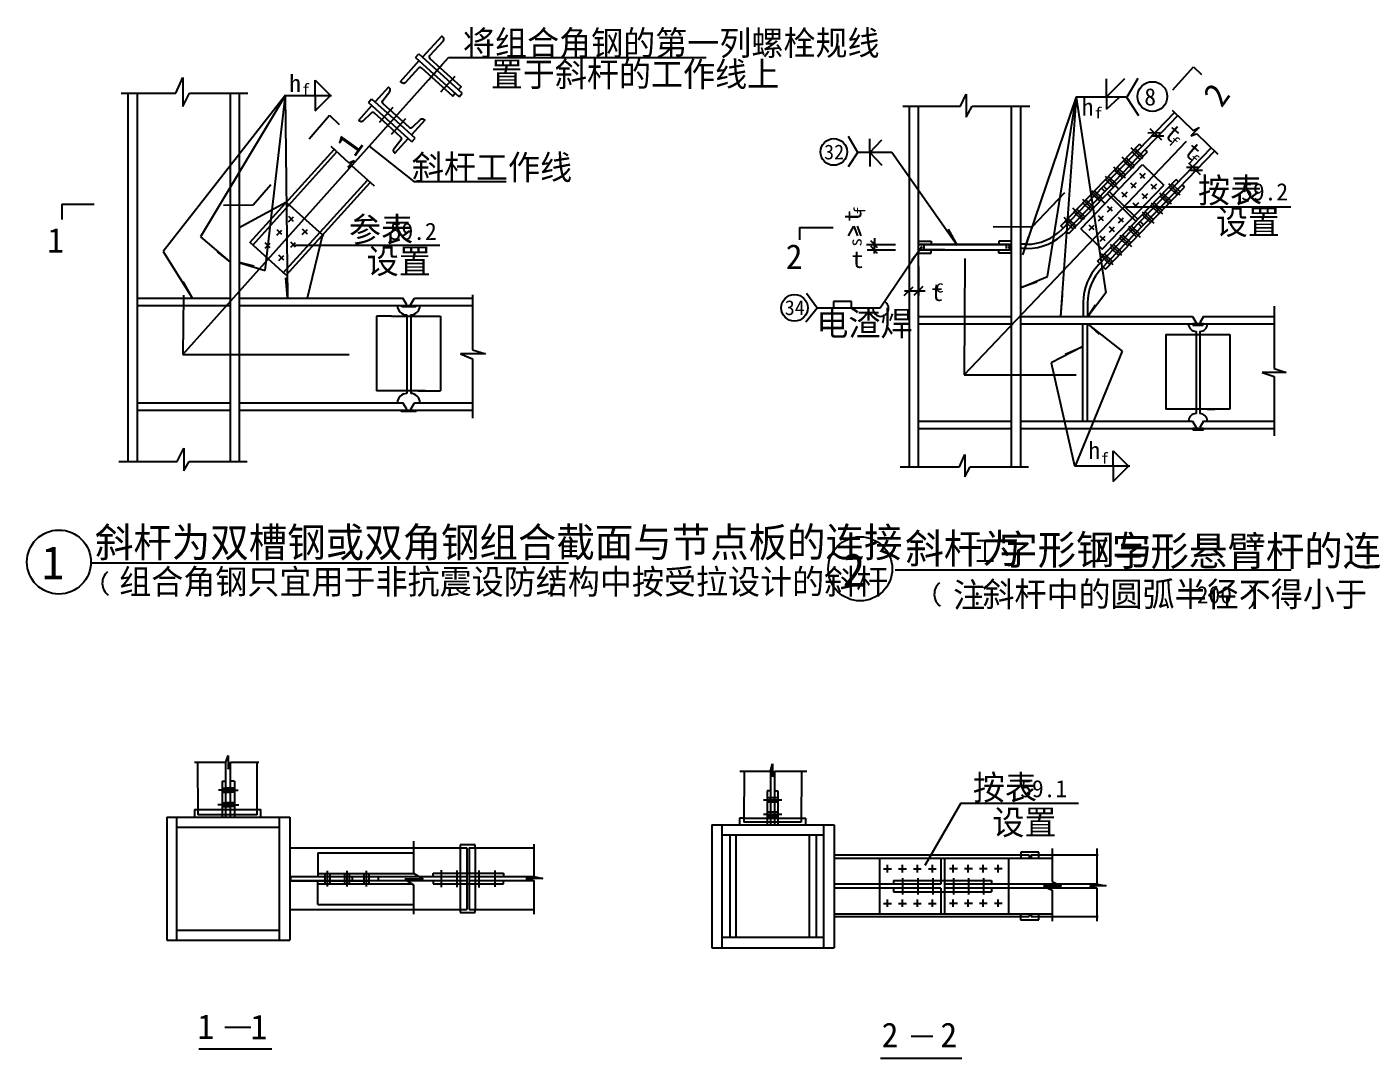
# Model space of a CAD drawing. Header units: metres. Extents: x 3057 to 11693, y 9711 to 13900.
# Drawn here: x 3057 to 8519, y 9711 to 13895 of the extents above; entities that cross this region are included whole.
import ezdxf

# ---------------------------------------------------------------- set-up
doc = ezdxf.new("R2010")
doc.units = ezdxf.units.M
for name, color, linetype in [('BOR', 3, 'Continuous'), ('CENTER', 7, 'Continuous'), ('FRAMING', 2, 'Continuous'), ('HIDDEN', 3, 'Continuous'), ('Z', 4, 'Continuous')]:
    doc.layers.add(name, color=color, linetype=linetype)

# ---------------------------------------------------------------- blocks, each defined once
blk = doc.blocks.new('CC')
blk.add_line((-24.24, 0), (24.24, 0))
at = {"layer": 'FRAMING', "color": 6}
blk.add_line((-17.83, -17.83), (17.83, 17.83), dxfattribs=at)

msp = doc.modelspace()

# ---------------------------------------------------------------- linework, layer by layer
for p, q in [((4768.27, 13770.6), (5812.89, 13770.6)), ((4687.42, 13680.13), (4742.97, 13741.82)), ((3661.46, 13626.29), (3690.16, 13690.24)), ((3690.16, 13690.24), (3690.16, 13571.83)), ((7436.28, 13609.96), (7511.54, 13685.12)), ((7436.28, 13684.58), (7436.28, 13609.96)), ((7564.43, 13685.93), (7519.31, 13609.96)), ((3439.6, 13626.29), (3661.46, 13626.29)), ((4106.51, 13617.79), (3609.9, 12983.77)), ((3690.16, 13571.83), (3716.53, 13626.29)), ((3716.53, 13626.29), (3953.91, 13626.29)), ((4106.51, 13617.79), (3761.66, 13043.87)), ((4024.41, 12906.21), (4106.87, 13617.74)), ((4106.56, 13616.92), (4292.55, 13616.92)), ((4115.51, 12798.73), (4106.87, 13617.74)), ((6844.59, 13573.93), (6868.27, 13622.14)), ((6868.27, 13622.14), (6868.27, 13529.34)), ((7314.33, 13610.85), (7096.28, 12970.79)), ((7198.04, 12882.24), (7314.3, 13610.57)), ((7314.33, 13610.85), (7250.84, 12721.03)), ((7314.23, 13610.84), (7518.87, 13610.84)), ((7314.29, 13610.6), (7434.39, 12815.72)), ((7436.52, 13609.51), (7436.52, 13560.69)), ((7436.52, 13560.69), (7489.98, 13609.51)), ((7518.62, 13609.96), (7566.44, 13535.27)), ((6611.12, 13573.93), (6844.59, 13573.93)), ((6868.27, 13529.34), (6891.72, 13573.93)), ((6891.72, 13573.93), (7125.43, 13573.93)), ((7703.51, 13557.22), (7788.75, 13475.14)), ((6427.84, 13385.89), (6390.04, 13449.75)), ((6476.89, 13385.12), (6476.89, 13441.39)), ((6477.33, 13385.05), (6525.52, 13436.62)), ((7629.56, 13466.55), (7628.86, 13467.26)), ((7630.27, 13465.85), (7643.94, 13452.26)), ((7644.64, 13451.56), (7645.35, 13450.85)), ((7813.04, 13486.37), (7779.71, 13453.08)), ((7779.71, 13453.08), (7802.45, 13461.84)), ((7788.94, 13474.84), (7813.04, 13486.37)), ((7802.26, 13462.14), (7888.43, 13379.25)), ((4289.83, 13410.49), (4363.65, 13343.84)), ((4445.41, 13411.66), (4626.74, 13267.52)), ((6427.75, 13386.37), (6388.6, 13327.36)), ((6566.75, 13386.07), (6427.56, 13386.07)), ((6476.89, 13384.97), (6476.89, 13328.71)), ((6477.33, 13385.05), (6525.52, 13333.47)), ((6566.63, 13386.32), (6830.75, 13009.48)), ((4384.53, 13353.37), (4359.06, 13326.18)), ((4359.06, 13326.18), (4373.67, 13332.5)), ((4363.52, 13343.78), (4384.53, 13353.37)), ((4373.67, 13332.5), (4465.65, 13249.68)), ((7786.42, 13326.64), (7785.71, 13327.35)), ((7787.13, 13325.94), (7800.79, 13312.36)), ((7801.5, 13311.65), (7802.21, 13310.95)), ((4626.74, 13267.52), (5001.74, 13267.52)), ((7517.32, 13165.53), (8185.12, 13165.53)), ((6390.08, 13047.57), (6412.21, 13086.5)), ((6412.21, 13086.5), (6427.48, 13047.31)), ((6425.61, 13086.17), (6440.87, 13046.98)), ((3761.66, 13043.87), (3879.57, 12942.88)), ((4133.77, 13009.44), (4731.99, 13009.44)), ((6581.02, 13011.16), (6464.08, 13011.16)), ((6496.2, 13037.92), (6496.2, 13008.03)), ((6496.2, 12975.79), (6496.2, 13024.27)), ((6496.2, 13014.67), (6496.2, 13015.67)), ((6496.2, 13013.67), (6496.2, 13000.03)), ((6496.2, 12999.03), (6496.2, 12998.03)), ((6688.38, 13003.72), (6519.15, 12753.68)), ((3609.9, 12983.77), (3727.97, 12795.59)), ((6581.03, 12989.06), (6466.2, 12989.06)), ((3921.44, 12937.96), (4024.41, 12906.21)), ((6674.01, 12923.23), (6674.01, 12805.17)), ((7090.61, 12838.33), (7198.04, 12882.24)), ((4864.68, 12807.85), (4864.68, 12585.35)), ((6264.99, 12752.33), (6219.41, 12813.66)), ((6329.36, 12781.59), (6329.36, 12753.45)), ((6402.81, 12781.59), (6329.36, 12781.59)), ((6402.81, 12753.45), (6402.81, 12781.59)), ((6617.9, 12824.48), (6666.39, 12824.48)), ((6641.14, 12824.48), (6640.14, 12824.48)), ((6642.14, 12824.48), (6676.68, 12824.48)), ((6675.68, 12824.48), (6674.68, 12824.48)), ((6676.68, 12824.48), (6698.98, 12824.48)), ((6677.68, 12824.48), (6678.68, 12824.48)), ((6697.98, 12824.48), (6696.98, 12824.48)), ((6699.98, 12824.48), (6700.98, 12824.48)), ((7434.39, 12815.72), (7363.17, 12721.49)), ((6264.99, 12754.87), (6217.11, 12696.58)), ((6519.15, 12753.68), (6261.89, 12753.68)), ((8117.03, 12761.64), (8117.03, 12509.11)), ((7361.99, 12689.14), (7501.35, 12578.99)), ((4918.41, 12569.25), (4816.33, 12569.25)), ((4816.33, 12569.25), (4864.68, 12547.77)), ((4864.68, 12585.35), (4918.41, 12569.25)), ((7338.78, 12596.98), (7213.28, 12532.48)), ((7501.35, 12578.99), (7309.85, 12113.71)), ((4864.68, 12547.77), (4864.68, 12307.78)), ((7213.28, 12532.48), (7306.76, 12113.71)), ((8117.03, 12509.11), (8166.19, 12493)), ((8166.19, 12493), (8068.68, 12493)), ((8068.68, 12493), (8117.03, 12477.05)), ((8117.03, 12477.05), (8117.03, 12235.45)), ((3666.65, 12131.57), (3693.52, 12185.27)), ((3693.52, 12185.27), (3693.52, 12093.99)), ((3430.24, 12131.57), (3666.65, 12131.57)), ((3693.52, 12093.99), (3715.01, 12131.57)), ((3715.01, 12131.57), (3951.42, 12131.57)), ((6840.74, 12109.89), (6862.82, 12160.17)), ((6862.82, 12160.17), (6862.82, 12068.89)), ((7463.62, 12175.45), (7526.65, 12112.22)), ((7463.62, 12112.22), (7463.62, 12175.45)), ((6599.55, 12109.89), (6840.74, 12109.89)), ((6862.82, 12068.89), (6884.31, 12109.89)), ((6884.31, 12109.89), (7120.72, 12109.89)), ((7306.76, 12113.71), (7532.25, 12113.71)), ((7463.62, 12113.27), (7463.62, 12050.04)), ((7463.62, 12050.04), (7526.65, 12113.27)), ((3864.88, 10911.78), (3874.21, 10938.57)), ((3874.21, 10938.57), (3874.21, 10883.9)), ((3736.61, 10911.78), (3864.88, 10911.78)), ((3883.28, 10911.78), (3997.9, 10911.78)), ((6846.11, 10745.41), (6699.53, 10493.03)), ((6846.11, 10745.41), (7322.88, 10745.41)), ((4626.37, 10591.17), (4626.37, 10461.23)), ((4814.76, 10576.28), (4814.76, 10564.83)), ((4875.93, 10576.28), (4814.76, 10576.28)), ((4814.76, 10566.8), (4814.76, 10564.16)), ((4842.6, 10564.16), (4842.6, 10314.45)), ((4851.27, 10564.16), (4851.27, 10314.45)), ((4875.93, 10564.83), (4875.93, 10576.28)), ((4875.93, 10564.16), (4875.93, 10566.8)), ((5114.38, 10579.86), (5114.38, 10447.8)), ((7089.2, 10547.09), (7089.2, 10535.64)), ((7163.12, 10547.09), (7089.2, 10547.09)), ((7163.12, 10535.64), (7163.12, 10547.09)), ((7216.61, 10561.98), (7216.61, 10427.25)), ((7398.27, 10561.98), (7398.27, 10417.05)), ((6332.39, 10535.38), (7122.93, 10535.38)), ((7089.2, 10537.61), (7089.2, 10522.79)), ((7122.93, 10535.38), (7122.93, 10522.79)), ((7131.6, 10535.38), (7402.79, 10535.38)), ((7131.6, 10535.38), (7131.6, 10522.79)), ((7163.12, 10522.79), (7163.12, 10537.61)), ((4590.91, 10437.61), (4626.37, 10413.98)), ((4664.49, 10437.61), (4590.91, 10437.61)), ((4626.37, 10461.23), (4664.49, 10437.61)), ((5149.9, 10440.47), (5081.81, 10439.84)), ((5081.81, 10439.84), (5114.38, 10431.48)), ((5114.38, 10447.8), (5149.9, 10440.47)), ((5114.38, 10431.48), (5114.38, 10295.45)), ((4626.37, 10413.98), (4626.37, 10295.86)), ((7254.73, 10408.41), (7181.15, 10408.41)), ((7181.15, 10408.41), (7216.61, 10393)), ((7216.61, 10427.25), (7254.73, 10408.41)), ((7216.61, 10393), (7216.61, 10266.67)), ((7368.97, 10409.78), (7398.27, 10400.52)), ((7436.39, 10409.78), (7368.97, 10409.78)), ((7398.27, 10417.05), (7436.39, 10409.78)), ((7398.27, 10400.52), (7398.27, 10266.67)), ((4814.76, 10314.4), (4814.76, 10301.69)), ((4814.76, 10301.69), (4875.93, 10301.69)), ((4875.93, 10301.69), (4875.93, 10314.42)), ((6332.39, 10285.66), (7122.93, 10285.66)), ((7088.71, 10296.55), (7088.71, 10285.66)), ((7088.71, 10285.23), (7088.71, 10272.5)), ((7088.71, 10272.5), (7163.12, 10272.5)), ((7122.93, 10296.55), (7122.93, 10285.66)), ((7131.6, 10296.55), (7131.6, 10285.66)), ((7131.6, 10285.66), (7402.79, 10285.66)), ((7163.12, 10285.66), (7163.12, 10296.55)), ((7163.12, 10272.5), (7163.12, 10285.23))]:
    msp.add_line(p, q)
for points in [[(6795.46, 13074.76), (6830.3, 13010.95)], [(6647.04, 12949.9), (6689.13, 13003.32)], [(3829.56, 12982.85), (3879.96, 12941.36)], [(3979.6, 12924.3), (3920.02, 12938.91)], [(3689.93, 12862.01), (3725.11, 12799.22)], [(4106.52, 12877.39), (4112.91, 12795.24)]]:
    msp.add_lwpolyline(points)
for centre, radius in [((7623.15, 13612.49), 60.34), ((6330.84, 13387.58), 54.02), ((6171.34, 12755.36), 54.02)]:
    msp.add_circle(centre, radius)
msp.add_arc((6520.95, 12752.74), 32.22, 178.33, 59.5)
at = {"layer": 'BOR'}
for centre in [(3187.28, 11724), (6437.83, 11696.28)]:
    msp.add_circle(centre, 129.85, dxfattribs=at)
at = {"layer": 'CENTER'}
for p, q in [((3690.23, 12566.18), (4768.27, 13770.6)), ((4226.18, 13616.33), (4226.18, 13679.56)), ((4226.18, 13679.56), (4289.21, 13616.33)), ((4226.18, 13554.15), (4289.21, 13617.38)), ((4226.18, 13617.38), (4226.18, 13554.15)), ((6860.23, 12483.38), (7762.25, 13431.75)), ((6863.08, 12955.01), (6860.24, 12483.5)), ((3691.99, 12806.8), (3690.23, 12566.11)), ((3690.23, 12566.11), (4364.19, 12566.11)), ((6860.24, 12483.5), (7314.75, 12483.5)), ((7830.53, 12295.68), (7815.87, 12270.19))]:
    msp.add_line(p, q, dxfattribs=at)
for points in [[(7121.26, 13043.99), (7096.02, 12970.3)], [(7153.98, 12859.06), (7090.93, 12838.37)], [(7257.69, 12806.94), (7250.84, 12720.59)], [(7391.42, 12766.59), (7362.37, 12720.92)], [(7408.25, 12646.52), (7361.76, 12689.7)], [(7269.1, 12566.74), (7340.73, 12598.4)]]:
    msp.add_lwpolyline(points, dxfattribs=at)
at = {"layer": 'FRAMING'}
for p, q in [((4634.09, 13771.43), (4647.54, 13786.24)), ((4634.09, 13771.43), (4722.21, 13691.4)), ((4647.54, 13786.24), (4735.66, 13706.21)), ((7706.01, 13640.09), (7790.64, 13732.94)), ((7790.64, 13732.94), (7822.57, 13701.83)), ((4810.33, 13611.37), (4722.21, 13691.4)), ((4823.78, 13626.18), (4735.66, 13706.21)), ((4736.77, 13632.24), (4794.28, 13695.68)), ((3466.6, 13626.29), (3466.6, 12136.28)), ((3919.12, 13626.29), (3919.12, 12136.28)), ((4442.54, 13588.88), (4455.99, 13603.69)), ((4455.99, 13603.69), (4544.11, 13523.66)), ((4810.33, 13611.37), (4823.78, 13626.18)), ((4442.54, 13588.88), (4530.66, 13508.85)), ((4487.21, 13508.07), (4542.76, 13569.76)), ((6635.91, 13573.93), (6635.91, 12114.6)), ((7088.43, 13573.93), (7088.43, 12114.6)), ((7424.78, 13249.03), (7712.81, 13548.28)), ((4203.05, 13440.99), (4285.45, 13536.93)), ((4284.78, 13536.73), (4324.7, 13498.94)), ((4618.78, 13428.82), (4530.66, 13508.85)), ((4536.56, 13460.17), (4594.07, 13523.62)), ((4632.23, 13443.63), (4544.11, 13523.66)), ((7438.41, 13235.91), (7726.44, 13535.16)), ((4618.78, 13428.82), (4632.23, 13443.63)), ((3962.41, 13019.98), (4304.11, 13397.63)), ((3973.66, 13009.85), (4315.36, 13387.5)), ((7251.65, 13087.55), (7570.94, 13419.29)), ((7284.19, 13056.59), (7603.13, 13387.96)), ((7535.64, 13405.81), (7582.68, 13360.53)), ((7580.2, 13410.38), (7570.94, 13419.29)), ((7574.03, 13105.38), (7862.06, 13404.63)), ((7587.66, 13092.26), (7875.69, 13391.51)), ((7603.13, 13387.96), (7593.85, 13396.89)), ((7332.43, 13076.4), (7582.78, 13336.52)), ((7466.13, 13327.61), (7513.18, 13282.33)), ((7499.74, 13368.52), (7546.79, 13323.24)), ((7582.78, 13336.52), (7669.25, 13253.29)), ((4097.54, 12897.84), (4439.04, 13273.46)), ((7400.46, 12944.33), (7719.75, 13276.07)), ((7432.33, 13289.49), (7484.83, 13238.96)), ((7592.49, 13280.49), (7572.2, 13299.93)), ((7593.36, 13300.65), (7573.39, 13279.81)), ((7729.66, 13266.53), (7719.75, 13276.07)), ((3974.64, 13172.45), (4047.6, 13255.67)), ((4108.66, 12887.58), (4450.29, 13263.33)), ((7135.27, 13084.47), (7267.45, 13223.26)), ((7257.17, 13074.56), (7424.78, 13249.03)), ((7272.56, 13063.59), (7438.41, 13235.91)), ((7376.06, 13231.02), (7428.56, 13180.49)), ((7430.54, 13227.73), (7416.91, 13240.85)), ((7418.89, 12993.18), (7669.25, 13253.29)), ((7438.41, 13235.91), (7424.78, 13249.03)), ((7433.5, 12912.29), (7753.03, 13244.28)), ((7455.66, 13203.55), (7439.68, 13218.94)), ((7463.42, 13211.83), (7447.52, 13227.14)), ((7519.42, 13204.25), (7499.13, 13223.69)), ((7520.66, 13224.8), (7500.73, 13204)), ((7556.48, 13242.02), (7536.19, 13261.46)), ((7556.92, 13261.74), (7536.99, 13240.94)), ((7546.47, 13251.41), (7546.25, 13251.62)), ((7602.64, 13198.39), (7582.36, 13217.83)), ((7603.09, 13218.1), (7583.15, 13197.3)), ((7638.65, 13236.85), (7618.37, 13256.29)), ((7639.52, 13257.01), (7619.56, 13236.18)), ((7652.47, 13222.18), (7699.39, 13177.02)), ((7688.37, 13259.47), (7735.29, 13214.31)), ((7743.12, 13253.81), (7753.03, 13244.28)), ((3199.39, 13175.53), (3199.39, 13113.03)), ((3199.39, 13175.53), (3329.7, 13175.53)), ((3854.83, 13172.4), (3974.6, 13172.45)), ((4109.85, 13184.16), (3919.12, 13079.26)), ((7339.26, 13195.79), (7386.3, 13150.51)), ((7440.56, 13145.06), (7460.73, 13165.63)), ((7461.06, 13146.94), (7441, 13166.61)), ((7565.58, 13160.61), (7545.3, 13180.05)), ((7566.83, 13181.16), (7546.89, 13160.37)), ((7592.64, 13207.77), (7592.41, 13207.98)), ((7618.04, 13181.6), (7664.97, 13136.44)), ((4118.95, 13104.23), (4139.5, 13124.43)), ((4139.48, 13105.73), (4119.79, 13125.77)), ((7263.77, 13123.35), (7310.81, 13078.07)), ((7299.66, 13160.64), (7346.71, 13115.36)), ((7424.45, 13108.72), (7404.39, 13128.4)), ((7404.76, 13107.67), (7424.93, 13128.24)), ((7414.76, 13118.43), (7414.54, 13118.65)), ((7485.6, 13100.27), (7505.77, 13120.84)), ((7506.1, 13102.15), (7486.04, 13121.82)), ((7556.67, 13106.33), (7542.71, 13119.77)), ((7564.55, 13114.5), (7549.98, 13128.52)), ((7582.33, 13144.49), (7629.25, 13099.33)), ((4071.29, 13050.62), (4091.83, 13070.81)), ((4091.82, 13052.12), (4072.13, 13072.16)), ((4174.49, 13053.1), (4195.04, 13073.29)), ((4195.02, 13054.6), (4175.33, 13074.64)), ((6191.26, 13080.6), (6328.1, 13080.6)), ((6191.26, 13080.6), (6191.26, 13030.47)), ((6673.4, 13092.84), (6673.4, 12912.62)), ((6977.99, 13084.56), (7135.25, 13084.39)), ((7260.91, 13078.64), (7251.65, 13087.55)), ((7284.19, 13056.59), (7274.91, 13065.52)), ((7332.43, 13076.4), (7418.89, 12993.18)), ((7367, 13070.04), (7387.2, 13090.64)), ((7387.12, 13071.54), (7367.06, 13091.21)), ((7404.54, 12929.28), (7574.03, 13105.38)), ((7416.17, 12913.75), (7587.66, 13092.26)), ((7469.5, 13063.93), (7449.44, 13083.61)), ((7449.8, 13062.88), (7469.98, 13083.45)), ((7526.69, 13086.68), (7573.61, 13041.52)), ((7579.79, 13084.08), (7566.29, 13097.07)), ((7587.66, 13092.26), (7574.03, 13105.38)), ((4108.72, 12887.64), (3962.43, 13020)), ((4023.71, 12997.85), (4044.29, 13018.08)), ((4043.86, 12998.97), (4024.16, 13019.01)), ((4127.42, 13001.68), (4146.94, 13020.7)), ((4146.92, 13002.01), (4127.52, 13021.76)), ((4256.88, 13051.88), (4194.94, 12794.37)), ((4256.88, 13051.88), (4261.7, 13048.07)), ((6479.51, 13028.81), (6506.18, 12999.61)), ((6480.1, 13006.53), (6506.77, 12977.33)), ((6673.4, 13026.02), (6726.12, 13026.02)), ((6781.19, 13011.58), (6673.74, 13011.58)), ((6696.09, 13011.58), (6696.09, 12990.57)), ((6726.12, 13026.02), (6726.12, 13011.58)), ((7112.94, 13013.13), (7087.51, 13013.13)), ((7412.04, 13025.25), (7432.25, 13045.86)), ((7432.17, 13026.75), (7412.11, 13046.42)), ((7451.73, 13013.62), (7498.66, 12968.46)), ((7490.97, 13049.57), (7537.89, 13004.41)), ((4079.53, 12947.78), (4100.12, 12968.01)), ((4099.68, 12948.9), (4079.99, 12968.94)), ((6673.4, 12977.04), (6726.12, 12977.04)), ((6781.68, 12990.57), (6673.74, 12990.57)), ((6726.12, 12977.04), (6726.12, 12989.77)), ((7114.05, 12996.15), (7088.82, 12996.15)), ((7410.37, 12934.79), (7400.46, 12944.33)), ((7415.84, 12976.32), (7462.76, 12931.16)), ((7423.59, 12921.83), (7433.5, 12912.29)), ((6616.62, 12805.03), (6652.29, 12840.69)), ((6691.85, 12841.55), (6656.18, 12805.88)), ((3919.12, 12794.37), (4582.82, 12794.37)), ((4598.51, 12767.62), (4582.82, 12794.37)), ((4613.89, 12767.94), (4629.39, 12794.37)), ((4629.27, 12794.37), (4865.16, 12794.37)), ((3919.12, 12764.44), (4598.51, 12764.44)), ((4578.22, 12758.75), (4578.22, 12764.54)), ((4578.22, 12764.54), (4634.9, 12764.54)), ((4634.9, 12758.75), (4578.22, 12758.75)), ((4598.51, 12767.62), (4598.51, 12764.44)), ((4598.51, 12726.7), (4598.51, 12721.84)), ((4613.89, 12764.48), (4613.89, 12767.94)), ((4614.01, 12726.44), (4614.01, 12721.84)), ((4614.16, 12764.44), (4865.16, 12764.44)), ((4634.9, 12764.54), (4634.9, 12758.75)), ((7343.05, 12776.71), (7343.05, 12720.45)), ((7360.4, 12775.19), (7360.4, 12720.45)), ((4536.97, 12721.84), (4475.88, 12721.84)), ((4475.88, 12721.84), (4475.88, 12418.13)), ((4536.97, 12721.84), (4674.62, 12721.84)), ((4674.62, 12721.84), (4735.51, 12721.84)), ((4735.51, 12721.84), (4735.51, 12418.13)), ((7088.43, 12719.97), (7785.69, 12719.97)), ((7088.43, 12690.23), (7800.36, 12690.23)), ((7340.44, 12690.23), (7340.44, 12297.39)), ((7359.93, 12297.39), (7359.93, 12690.23)), ((7785.69, 12719.97), (7800.36, 12694.48)), ((7786.8, 12690.23), (7786.8, 12685.11)), ((7829.12, 12690.23), (7786.8, 12690.23)), ((7786.8, 12685.11), (7829.12, 12685.11)), ((7800.36, 12694.48), (7800.36, 12690.23)), ((7830.53, 12719.97), (7815.87, 12694.48)), ((7815.87, 12694.48), (7815.87, 12690.23)), ((7816.02, 12690.23), (8115.07, 12690.23)), ((7829.12, 12685.11), (7829.12, 12690.23)), ((7830.53, 12719.97), (8115.07, 12719.97)), ((7677.73, 12647.63), (7937.37, 12647.63)), ((7677.73, 12647.63), (7677.73, 12343.55)), ((7800.36, 12659.72), (7800.36, 12647.23)), ((7815.87, 12659.7), (7815.87, 12647.23)), ((7937.37, 12647.63), (7937.37, 12343.55)), ((4536.97, 12418.13), (4475.88, 12418.13)), ((4674.62, 12418.13), (4536.97, 12418.13)), ((4598.1, 12418.17), (4598.1, 12407.74)), ((4614.29, 12418.17), (4614.29, 12407.91)), ((4644.18, 12418.13), (4674.62, 12418.13)), ((4674.62, 12418.13), (4735.51, 12418.13)), ((3919.12, 12370.26), (4582.77, 12370.26)), ((4598.1, 12343.93), (4582.77, 12370.26)), ((4598.1, 12340.4), (4598.1, 12343.93)), ((4614.29, 12344.22), (4629.3, 12370.23)), ((4614.29, 12340.4), (4614.29, 12344.22)), ((4629.3, 12370.23), (4629.32, 12370.26)), ((4629.32, 12370.26), (4865.16, 12370.26)), ((7937.37, 12343.55), (7677.73, 12343.55)), ((7800.36, 12343.59), (7800.36, 12325.9)), ((7815.87, 12343.59), (7815.87, 12325.9)), ((7846.03, 12343.55), (7876.48, 12343.55)), ((3919.12, 12340.33), (4598.51, 12340.33)), ((4575.73, 12334.26), (4575.73, 12340.15)), ((4575.73, 12340.15), (4636.36, 12340.15)), ((4636.36, 12334.26), (4575.73, 12334.26)), ((4614.01, 12340.33), (4865.16, 12340.33)), ((4636.36, 12340.15), (4636.36, 12334.26)), ((7088.43, 12295.68), (7785.69, 12295.68)), ((7785.69, 12295.68), (7800.36, 12270.19)), ((7830.53, 12295.68), (8115.07, 12295.68)), ((7088.43, 12265.94), (7800.36, 12265.94)), ((7830.18, 12265.94), (7787.86, 12265.94)), ((7787.86, 12265.94), (7787.86, 12260.83)), ((7787.86, 12260.83), (7830.18, 12260.83)), ((7800.36, 12270.19), (7800.36, 12265.94)), ((7815.87, 12270.19), (7815.87, 12265.94)), ((7815.87, 12265.94), (8115.07, 12265.94)), ((7830.18, 12260.83), (7830.18, 12265.94)), ((6978.04, 11810.54), (6910.92, 11810.54)), ((6943.87, 11810.54), (6943.87, 11727.99)), ((7440.35, 11810.54), (7373.23, 11810.54)), ((7406.18, 11810.54), (7406.18, 11727.99)), ((3317.07, 11720.04), (5254.02, 11720.04)), ((6579.12, 11692.2), (8185.63, 11692.2)), ((6978.04, 11727.99), (6910.92, 11727.99)), ((7440.35, 11727.99), (7373.23, 11727.99)), ((3750.08, 10914.23), (3751.44, 10698.63)), ((3991.4, 10698.63), (3991.4, 10911.78)), ((5949.08, 10875.64), (6073.82, 10875.64)), ((5966.58, 10875.64), (5966.51, 10668.1)), ((6073.82, 10875.64), (6082.71, 10905.02)), ((6082.71, 10905.02), (6082.71, 10852.39)), ((6082.71, 10852.39), (6090.85, 10875.64)), ((6090.85, 10875.64), (6221.13, 10875.64)), ((6199.17, 10875.64), (6199.11, 10668.1)), ((3896.16, 10798.1), (3834.86, 10798.1)), ((3853.22, 10798.1), (3914.52, 10798.1)), ((3896.16, 10739.45), (3832.25, 10739.45)), ((3853.22, 10739.45), (3917.13, 10739.45)), ((6120.6, 10758.3), (6045.62, 10758.3)), ((3624.44, 10688.82), (3624.44, 10189.23)), ((3624.44, 10688.82), (4123.85, 10688.82)), ((3666.06, 10189.23), (3666.06, 10688.82)), ((3991.4, 10698.63), (3751.44, 10698.63)), ((4082.23, 10189.23), (4082.23, 10688.82)), ((4123.85, 10688.82), (4123.85, 10189.23)), ((5835.91, 10658.06), (5835.91, 10158.66)), ((5835.91, 10658.06), (6332.39, 10658.06)), ((5877.28, 10158.66), (5877.28, 10658.06)), ((5966.73, 10685.28), (5948.91, 10685.28)), ((5948.91, 10685.28), (5948.91, 10658.06)), ((6199.11, 10668.1), (5966.51, 10668.1)), ((6120.6, 10699.93), (6045.62, 10699.93)), ((6199.43, 10685.28), (6217.32, 10685.28)), ((6217.32, 10658.06), (6217.32, 10685.28)), ((6291.02, 10158.66), (6291.02, 10658.06)), ((6332.39, 10658.06), (6332.39, 10158.66)), ((6332.39, 10658.06), (6332.39, 10547.07)), ((4082.23, 10646.81), (3666.08, 10646.81)), ((6291.02, 10616.29), (5877.28, 10616.29)), ((5932.76, 10616.29), (5932.76, 10200.43)), ((6230.97, 10616.29), (6230.97, 10200.43)), ((4123.85, 10564.16), (4842.6, 10564.16)), ((4237.27, 10544.55), (4626.37, 10544.55)), ((4237.27, 10544.55), (4237.27, 10447.93)), ((4851.27, 10564.16), (5114.38, 10564.16)), ((6332.39, 10522.79), (7216.61, 10522.79)), ((6516.27, 10522.79), (6516.27, 10296.55)), ((6549.23, 10464.44), (6549.21, 10495.35)), ((6610.05, 10464.44), (6610.02, 10495.35)), ((6670.86, 10464.44), (6670.84, 10495.35)), ((6731.68, 10464.44), (6731.65, 10495.35)), ((6815.35, 10464.44), (6815.37, 10495.35)), ((6876.16, 10464.44), (6876.19, 10495.35)), ((6936.98, 10464.44), (6937, 10495.35)), ((6997.79, 10464.44), (6997.82, 10495.35)), ((7039.39, 10522.79), (7039.39, 10296.55)), ((4123.85, 10447.81), (4443.13, 10447.81)), ((4127.18, 10447.63), (4123.85, 10447.63)), ((4127.18, 10430.98), (4123.85, 10430.98)), ((4123.85, 10430.98), (4443.13, 10430.98)), ((4126.42, 10447.93), (4647.83, 10447.93)), ((4126.42, 10447.93), (4126.42, 10431.28)), ((4126.42, 10431.28), (4600.4, 10431.28)), ((4237.27, 10334.66), (4237.27, 10431.28)), ((4265.86, 10460.42), (4265.86, 10418.8)), ((4275.85, 10471.43), (4275.85, 10408.03)), ((4285.83, 10460.42), (4285.83, 10418.8)), ((4345.36, 10460.42), (4345.36, 10418.8)), ((4355.17, 10471.43), (4355.17, 10408.03)), ((4365.34, 10460.42), (4365.34, 10418.8)), ((4377.81, 10431.28), (4377.81, 10447.93)), ((4424.45, 10460.42), (4424.45, 10418.8)), ((4434.23, 10471.43), (4434.23, 10408.03)), ((4444.42, 10460.42), (4444.42, 10418.8)), ((4481.92, 10447.26), (4481.92, 10432.17)), ((4738.15, 10473.16), (4738.15, 10405.12)), ((4800.91, 10471.83), (4800.91, 10405.12)), ((4890.38, 10471.83), (4890.38, 10403.79)), ((4955.81, 10471.83), (4955.81, 10406.46)), ((6532.54, 10479.08), (6564.29, 10479.11)), ((6593.36, 10479.08), (6625.1, 10479.11)), ((6609.82, 10441.68), (6609.82, 10374.84)), ((6654.17, 10479.08), (6685.92, 10479.11)), ((6672.01, 10441.68), (6672.01, 10374.84)), ((6714.99, 10479.08), (6746.74, 10479.11)), ((6733.02, 10441.68), (6733.02, 10374.84)), ((6832.03, 10479.08), (6800.29, 10479.11)), ((6816.33, 10441.68), (6816.33, 10374.84)), ((6892.85, 10479.08), (6861.1, 10479.11)), ((6877.35, 10441.68), (6877.35, 10374.84)), ((6953.67, 10479.08), (6921.92, 10479.11)), ((6938.36, 10441.68), (6938.36, 10374.84)), ((7014.48, 10479.08), (6982.73, 10479.11)), ((4237.27, 10334.66), (4626.37, 10334.66)), ((6532.54, 10339.11), (6564.29, 10339.14)), ((6549.23, 10324.47), (6549.21, 10355.38)), ((6593.36, 10339.11), (6625.1, 10339.14)), ((6610.05, 10324.47), (6610.02, 10355.38)), ((6654.17, 10339.11), (6685.92, 10339.14)), ((6670.86, 10324.47), (6670.84, 10355.38)), ((6714.99, 10339.11), (6746.74, 10339.14)), ((6731.68, 10324.47), (6731.65, 10355.38)), ((6832.03, 10339.11), (6800.29, 10339.14)), ((6815.35, 10324.47), (6815.37, 10355.38)), ((6892.85, 10339.11), (6861.1, 10339.14)), ((6876.16, 10324.47), (6876.19, 10355.38)), ((6953.67, 10339.11), (6921.92, 10339.14)), ((6936.98, 10324.47), (6937, 10355.38)), ((7014.48, 10339.11), (6982.73, 10339.14)), ((6997.79, 10324.47), (6997.82, 10355.38)), ((4123.85, 10314.45), (4842.6, 10314.45)), ((4851.27, 10314.45), (5114.38, 10314.45)), ((6332.39, 10296.55), (7216.61, 10296.55)), ((3666.08, 10230.28), (4082.23, 10230.28)), ((3624.44, 10189.23), (4123.85, 10189.23)), ((5835.91, 10158.66), (6332.39, 10158.66)), ((6291.02, 10200.43), (5877.28, 10200.43)), ((3754.74, 9748.9), (4051.27, 9748.9)), ((3759.2, 9748.9), (4051.65, 9748.9)), ((6520.58, 9711.33), (6850.31, 9711.33))]:
    msp.add_line(p, q, dxfattribs=at)
for points in [[(4808.76, 13639.81), (4819.61, 13651.75), (4693.78, 13766.03, -0.39), (4692.48, 13779.39), (4747.33, 13839.1, 0.39), (4746.03, 13852.46), (4740.03, 13857.91), (4662.23, 13772.9)], [(4795.32, 13625.01), (4784.78, 13613.41), (4658.96, 13727.68, 0.39), (4645.53, 13727.7), (4592.58, 13668.17, -0.39), (4579.15, 13668.19), (4573.15, 13673.64), (4648.79, 13758.09)], [(4554.95, 13535.6), (4502.24, 13583.47, -0.39), (4500.93, 13596.84), (4529.78, 13633.34, 0.39), (4528.48, 13646.71), (4524.86, 13649.99), (4470.68, 13590.34)], [(4520.13, 13497.25), (4467.41, 13545.13, 0.39), (4453.98, 13545.15), (4420.42, 13512.92, -0.39), (4406.99, 13512.94), (4403.37, 13516.22), (4457.24, 13575.54)], [(4520.13, 13497.25), (4572.85, 13449.37, -0.39), (4574.15, 13436.01), (4545.3, 13399.5, 0.39), (4546.61, 13386.14), (4550.22, 13382.85), (4604.09, 13442.16)], [(4554.95, 13535.6), (4607.67, 13487.72, 0.39), (4621.1, 13487.7), (4654.67, 13519.92, -0.39), (4668.1, 13519.91), (4671.71, 13516.62), (4617.54, 13456.97)]]:
    msp.add_lwpolyline(points, format="xyb", dxfattribs=at)
for centre, radius, start, end in [((7112.94, 13213.13), 200, 270, 316.15), ((7114.05, 13216.15), 220, 270, 316.1), ((7563.05, 12776.71), 220, 136.1, 180), ((7560.4, 12775.19), 200, 136.15, 180), ((4598.46, 12764.48), 37.78, 180.06, 270.07), ((4613.89, 12764.48), 38.04, 270.19, 359.94), ((7800.24, 12690.08), 30.35, 179.71, 270.23), ((7815.78, 12690.08), 30.37, 270.17, 0.28), ((4598.1, 12370.23), 37.5, 90, 179.96), ((4614.29, 12370.23), 37.68, 0.04, 90), ((7800.49, 12295.76), 30.14, 90.25, 180.14), ((7815.88, 12295.76), 30.14, 359.86, 90.02)]:
    msp.add_arc(centre, radius, start, end, dxfattribs=at)
at = {"layer": 'HIDDEN'}
for p, q in [((3504.44, 13626.29), (3504.44, 12136.28)), ((3881.29, 13626.29), (3881.29, 12136.28)), ((6673.74, 13573.93), (6673.74, 12114.6)), ((7050.59, 13573.93), (7050.59, 12114.6)), ((7541.61, 13388.49), (7573.88, 13357.43)), ((7553.17, 13400.5), (7585.44, 13369.44)), ((7480.77, 13325.79), (7513.04, 13294.74)), ((7505.72, 13351.19), (7537.99, 13320.14)), ((7517.28, 13363.21), (7549.55, 13332.15)), ((7433.33, 13276.51), (7465.6, 13245.45)), ((7444.9, 13288.53), (7477.17, 13257.47)), ((7469.2, 13313.78), (7501.47, 13282.72)), ((7377.5, 13218.5), (7409.77, 13187.44)), ((7389.07, 13230.52), (7421.34, 13199.46)), ((7666.34, 13220.57), (7699.61, 13188.56)), ((7690.67, 13245.85), (7723.94, 13213.84)), ((7702.23, 13257.87), (7735.5, 13225.85)), ((4109.81, 13184.13), (4256.92, 13051.47)), ((7341.63, 13181.23), (7373.9, 13150.18)), ((7353.2, 13193.25), (7385.47, 13162.19)), ((7455.44, 13203.76), (7541.91, 13120.54)), ((7463.34, 13211.92), (7549.8, 13128.7)), ((7618.69, 13169.59), (7650.96, 13138.53)), ((7630.26, 13181.61), (7662.53, 13150.55)), ((7654.78, 13208.56), (7688.04, 13176.54)), ((7281.31, 13118.04), (7313.58, 13086.98)), ((7305.64, 13143.32), (7337.91, 13112.26)), ((7317.2, 13155.34), (7349.48, 13124.28)), ((7582.97, 13132.48), (7615.24, 13101.43)), ((7594.54, 13144.5), (7626.81, 13113.44)), ((7269.75, 13106.03), (7302.02, 13074.97)), ((7527.14, 13074.48), (7559.41, 13043.42)), ((7538.71, 13086.49), (7570.98, 13055.43)), ((7053.71, 13011.58), (6676.86, 13011.58)), ((6676.86, 13011.58), (7053.71, 13011.58)), ((7053.71, 13025.62), (7000.33, 13025.62)), ((7000.33, 13025.62), (7000.33, 13011.58)), ((7029.92, 13011.58), (7029.92, 12996.44)), ((7454.87, 12998.86), (7487.14, 12967.8)), ((7466.43, 13010.88), (7498.7, 12979.82)), ((7491.43, 13037.37), (7523.7, 13006.31)), ((7502.99, 13049.38), (7535.26, 13018.32)), ((6676.86, 12990.71), (7053.71, 12990.71)), ((7000.67, 12976.51), (7000.67, 12990.35)), ((7054.04, 12976.51), (7000.67, 12976.51)), ((7418.97, 12961.57), (7451.24, 12930.51)), ((7430.54, 12973.58), (7462.81, 12942.52)), ((3504.91, 12793.97), (3880.3, 12793.97)), ((3504.91, 12764.41), (3880.3, 12764.41)), ((4598.15, 12721.84), (4598.15, 12417.54)), ((4614.4, 12721.84), (4614.4, 12417.54)), ((6674.21, 12719.58), (7049.61, 12719.58)), ((6674.21, 12690.2), (7049.61, 12690.2)), ((7800.36, 12647.23), (7800.36, 12343.59)), ((7815.87, 12647.23), (7815.87, 12343.59)), ((3504.53, 12369.93), (3881.57, 12369.93)), ((3504.53, 12340), (3881.57, 12340)), ((6673.83, 12295.35), (7050.88, 12295.35)), ((6673.83, 12265.6), (7050.88, 12265.6)), ((3864.96, 10688.82), (3864.96, 10912.07)), ((3874.21, 10883.9), (3883.28, 10911.78)), ((3883.22, 10688.82), (3883.22, 10911.55)), ((6074.22, 10876.96), (6074.22, 10658.06)), ((6090.57, 10874.84), (6090.45, 10658.06)), ((3849.21, 10834.6), (3849.21, 10688.62)), ((3849.21, 10834.6), (3866.16, 10834.6)), ((3900.18, 10834.6), (3883.22, 10834.6)), ((3900.18, 10834.6), (3900.18, 10688.62)), ((3849.21, 10805.92), (3884.42, 10805.92)), ((3849.21, 10790.28), (3884.42, 10790.28)), ((3900.18, 10805.92), (3864.96, 10805.92)), ((3900.18, 10790.28), (3864.96, 10790.28)), ((6060.68, 10795.53), (6060.68, 10658.06)), ((6074, 10795.53), (6060.68, 10795.53)), ((6060.68, 10767.81), (6060.68, 10749.45)), ((6104.18, 10767.81), (6060.68, 10767.81)), ((6074.22, 10749.45), (6074.22, 10767.77)), ((6090.64, 10749.45), (6090.64, 10767.77)), ((6090.86, 10795.53), (6104.18, 10795.53)), ((6104.18, 10795.53), (6104.18, 10658.06)), ((6104.18, 10767.81), (6104.18, 10749.45)), ((3737.67, 10720.02), (3751.63, 10720.02)), ((3737.67, 10720.02), (3737.67, 10688.82)), ((3751.63, 10720.02), (3991.4, 10720.02)), ((3849.21, 10747.27), (3884.42, 10747.27)), ((3849.21, 10731.63), (3884.42, 10731.63)), ((3900.18, 10747.27), (3864.96, 10747.27)), ((3900.18, 10731.63), (3864.96, 10731.63)), ((3991.4, 10720.02), (4006.07, 10720.02)), ((4006.07, 10688.82), (4006.07, 10720.02)), ((6104.18, 10749.45), (6060.68, 10749.45)), ((6060.68, 10709.68), (6060.68, 10691.42)), ((6104.18, 10709.5), (6060.68, 10709.5)), ((6074.22, 10709.68), (6074.22, 10691.42)), ((6090.64, 10709.68), (6090.64, 10691.42)), ((6104.18, 10709.68), (6104.18, 10691.42)), ((5966.73, 10685.28), (6199.43, 10685.28)), ((6104.18, 10691.32), (6060.68, 10691.32)), ((5909.36, 10616.29), (5909.36, 10200.44)), ((6258.84, 10616.29), (6258.84, 10200.44)), ((4814.76, 10564.16), (4814.76, 10314.4)), ((4875.93, 10564.16), (4875.93, 10314.4)), ((6765.41, 10522.71), (6765.41, 10417.05)), ((6779.93, 10522.71), (6779.93, 10296.63)), ((4237.27, 10460.42), (4627.68, 10460.42)), ((4600.4, 10431.28), (4842.6, 10431.28)), ((4647.83, 10447.93), (4842.6, 10447.93)), ((4705.85, 10461.66), (4990.58, 10461.66)), ((4705.85, 10447.93), (4705.85, 10461.66)), ((4705.85, 10432.02), (4705.85, 10417.66)), ((4851.27, 10447.93), (5114.38, 10447.93)), ((4851.27, 10431.28), (5114.38, 10431.28)), ((4990.49, 10417.66), (4990.49, 10432.02)), ((4990.58, 10461.66), (4990.58, 10448.95)), ((6573.45, 10431.66), (6971.22, 10431.66)), ((6573.45, 10431.66), (6573.45, 10417.05)), ((6971.22, 10431.66), (6971.22, 10417.05)), ((4237.27, 10418.8), (4619.14, 10418.8)), ((4705.85, 10417.66), (4990.49, 10417.66)), ((6765.41, 10417.05), (6332.39, 10417.05)), ((6764.44, 10400.4), (6332.39, 10400.4)), ((6573.45, 10400.4), (6573.45, 10385.52)), ((6573.45, 10385.52), (6971.22, 10385.52)), ((6764.44, 10400.4), (6764.44, 10296.54)), ((7398.3, 10417.05), (6779.93, 10417.05)), ((7398.27, 10400.4), (6779.93, 10400.4)), ((6971.22, 10400.4), (6971.22, 10385.52))]:
    msp.add_line(p, q, dxfattribs=at)
msp.add_lwpolyline([(7039.19, 13002.08, 1), (7047.12, 13002.08, 1)], format="xyb", close=True, dxfattribs=at)
at = {"layer": 'Z'}
for p, q in [((3860.53, 9836.35), (3948.24, 9836.35)), ((3877.83, 9836.35), (3965.53, 9836.35)), ((6645.26, 9800.16), (6732.96, 9800.16))]:
    msp.add_line(p, q, dxfattribs=at)
for centre, start, end in [((5136.08, 11641.59), 307.89, 48.55), ((3424.43, 11638.33), 131.45, 232.11), ((6799.76, 11593.21), 131.45, 232.11), ((7977.82, 11583.47), 307.89, 48.55)]:
    msp.add_arc(centre, 61.14, start, end, dxfattribs=at)

# ---------------------------------------------------------------- block references
for p, rotation in [((7630.27, 13465.85), 315.17), ((7643.94, 13452.26), 135.17), ((7787.13, 13325.94), 315.17), ((7800.79, 13312.36), 135.17)]:
    msp.add_blockref('CC', p, dxfattribs=dict(rotation=rotation))

# ---------------------------------------------------------------- texts
for p in [(7667.09, 13453.29), (7747.46, 13380.74)]:
    msp.add_text('t', height=70, rotation=319.55).set_placement(p)
for s, height, p in [('按表', 100, (7808.56, 13181.78)), ('59.2', 70, (7983.34, 13191.09)), ('设置', 100, (7880.61, 13053.41)), ('59.2', 70, (4529.49, 13030.63)), ('按表', 100, (6894.93, 10759.24)), ('59.1', 70, (7087.18, 10769.49)), ('设置', 100, (6974.18, 10618.04))]:
    msp.add_text(s, height=height).set_placement(p)
at = {"layer": 'FRAMING'}
for s, p in [('1', (3117.18, 11654.19)), ('2', (6365.97, 11624.47))]:
    msp.add_text(s, height=135, dxfattribs=at).set_placement(p)
at = {"layer": 'Z'}
for s, height, p in [('将组合角钢的第一列螺栓规线', 100, (4826.41, 13779.69)), ('置于斜杆的工作线上', 100, (4939.23, 13653.11)), ('h', 70, (4121.38, 13631.11)), ('f', 45, (4174.21, 13619.68)), ('h', 70, (7336.21, 13535.15)), ('8', 70, (7590.52, 13576.22)), ('f', 45, (7389.03, 13523.72)), ('斜杆工作线', 100, (4619.09, 13275.35)), ('32', 60, (6291.1, 13357.54)), ('参表', 100, (4364.11, 13022.92)), ('1', 100, (3140.07, 12979.19)), ('设置', 100, (4436.16, 12894.56)), ('2', 100, (6135.79, 12912.92)), ('c', 50, (6743.54, 12817.46)), ('34', 60, (6131.67, 12725.95)), ('电渣焊', 100, (6260.06, 12642.14)), ('h', 70, (7363.43, 12141.9)), ('f', 45, (7414.76, 12122.49)), ('斜杆为双槽钢或双角钢组合截面与节点板的连接', 120, (3333.35, 11743.84)), ('斜杆为', 120, (6620.96, 11718.57)), ('字形钢与', 120, (7001.64, 11713.8)), ('字形悬臂杆的连接', 120, (7459.56, 11708.77)), ('组合角钢只宜用于非抗震设防结构中按受拉设计的斜杆', 100, (3431.73, 11594.12)), ('注', 100, (6814.96, 11539.92)), ('斜杆中的圆弧半径不得小于', 100, (6933.57, 11543.53)), (':', 70, (6889.06, 11550.65)), ('200', 70, (7803.29, 11556.26)), ('1', 100, (3748.9, 9789.38)), ('1', 100, (3964.71, 9788.04)), ('2', 100, (6524.89, 9755.38)), ('2', 100, (6763.12, 9755.36))]:
    msp.add_text(s, height=height, dxfattribs=at).set_placement(p)
for s, height, rotation, p in [('2', 100, 54.21, (7903.93, 13563.43)), ('1', 100, 54.21, (4386.9, 13362.55)), ('f', 45, 319.55, (7684.04, 13422.78)), ('f', 45, 319.55, (7762.78, 13350.23)), ('f', 45, 90, (6458.13, 13134.51)), ('t', 70, 90, (6442.47, 13104.69)), ('s', 50, 90, (6443.73, 13004.01))]:
    msp.add_text(s, height=height, rotation=rotation, dxfattribs=at).set_placement(p)
at = {"layer": 'Z', "char_height": 70, "attachment_point": 1}
for insert in [(6403.35, 12986.91), (6726.11, 12852.95)]:
    msp.add_mtext('\\A1;t', dxfattribs=dict(at, insert=insert))

doc.saveas('drawing.dxf')
